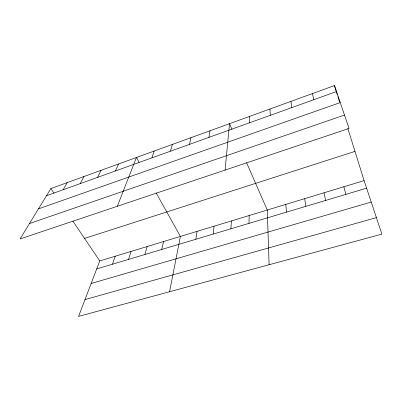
<?xml version="1.0" encoding="UTF-8"?>
<svg xmlns="http://www.w3.org/2000/svg" width="402" height="402" viewBox="0 0 402 402"><rect width="100%" height="100%" fill="white"/><g stroke="black" fill="none" stroke-linecap="round" stroke-linejoin="round"><path stroke-width="0.6" d="M249.019 223.356L249.155 215.542M249.351 122.851L249.491 116.439M230.904 228.778L231.416 220.929M225.08 170.081L229.522 123.69L232.019 129.409M213.181 234.08L214.055 226.205M195.829 239.27L197.05 231.371M208.939 137.368L210.02 130.766M169.569 291.726L180.397 236.431L156.082 192.789M189.463 144.368L190.975 137.68M161.715 249.481L163.594 241.542M144.946 254.496L147.137 246.542M170.443 151.202L172.373 144.439M128.529 259.411L131.022 251.436M151.866 157.875L154.192 151.036M112.454 264.22L115.233 256.235M364.101 180.609L99.761 260.938L78.566 316.409L381.9 234.135L364.101 180.609L347.846 128.514M117.319 206.276L136.419 157.489L139.127 162.358M115.449 170.961L118.525 163.986M97.606 177.367L101.033 170.337M80.174 183.634L83.938 176.543M63.134 189.754L67.219 182.614M50.868 188.553L20.1 238.934L349.052 128.439L334.449 85.591L50.868 188.553L53.989 193.171M46.476 195.739L336.479 91.55M38.451 208.879L340.238 102.58M29.512 223.522L344.489 115.062M84.551 238.421L354.981 151.378M96.706 268.933L366.614 188.171M91.143 283.485L371.237 202.06M84.993 299.585L376.413 217.633M72.868 221.125L99.761 260.938M246.557 162.654L267.275 210.035L269.099 264.732M334.449 85.591L337.203 94.425M337.936 96.776L339.589 102.078M343.861 186.764L345.881 194.372M312.409 93.596L313.856 99.681M324.067 192.774L325.62 200.437M290.917 101.399L291.807 107.6M304.716 198.658L305.821 206.362M285.792 204.407L286.46 212.155M269.953 109.007L270.31 115.324"/></g></svg>
